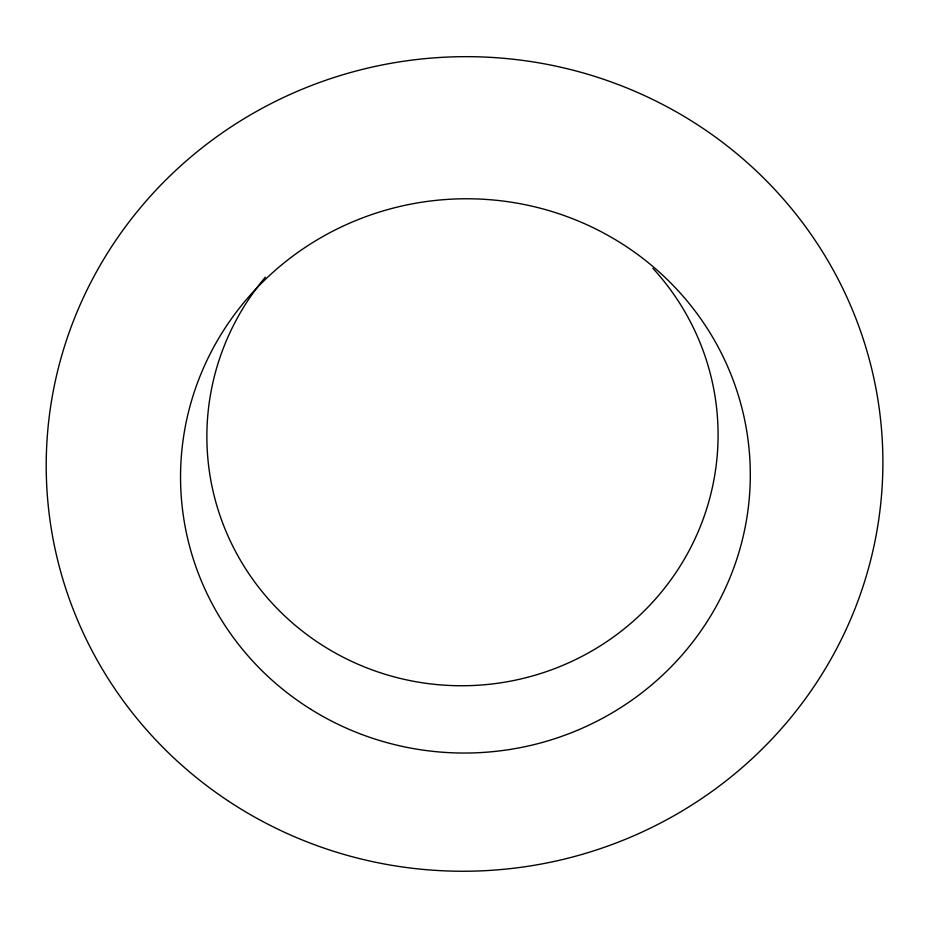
<?xml version="1.0" encoding="UTF-8"?>
<svg xmlns="http://www.w3.org/2000/svg" width="928" height="928" viewBox="0 0 928 928"><rect width="100%" height="100%" fill="white"/><g stroke="black" fill="none" stroke-linecap="round" stroke-linejoin="round"><path stroke-width="1.39" d="M652.86 268.285A255.629 249.992 -4.2 0 1 642.338 612.793A255.629 249.992 -4.2 0 1 290.081 620.867A255.629 249.992 -4.2 0 1 265.362 277.17M310.903 709.34A284.919 277.089 -4.2 0 0 749.952 488.546A284.919 277.089 -4.2 0 0 335.414 229.831A284.919 277.089 -4.2 0 0 310.903 709.34M227.569 800.504A418.4 407.23 -4.2 0 0 881.6 494.334A418.4 407.23 -4.2 0 0 284.478 97.022A418.4 407.23 -4.2 0 0 227.569 800.504"/></g></svg>
